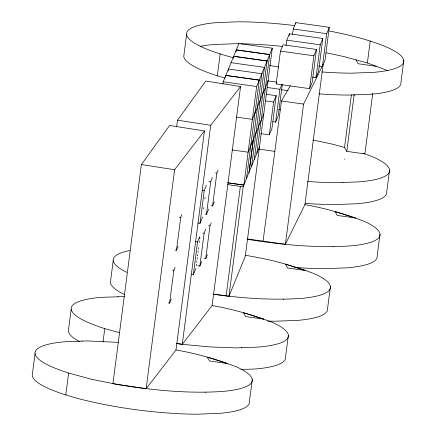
<?xml version="1.0" encoding="UTF-8"?>
<svg xmlns="http://www.w3.org/2000/svg" width="436" height="436" viewBox="0 0 436 436"><rect width="100%" height="100%" fill="white"/><g stroke="black" fill="none" stroke-linecap="round" stroke-linejoin="round"><path stroke-width="0.65" d="M35.054 353.574L32.21 375.472A109.501 21.642 7.4 0 0 197.263 414.2L219.363 413.388A109.501 21.642 7.4 0 0 249.403 401.561L252.248 379.658M71.177 309.162L68.332 331.066A109.501 21.642 7.4 0 0 79.363 341.53M65.782 394.94L68.626 373.036A109.501 21.642 7.4 0 1 65.1 341.748L87.195 340.936L118.472 342.369M113.218 260.581L110.373 282.484A109.501 21.642 7.4 0 0 124.734 294.627M103.027 341.9L104.749 328.63A109.501 21.642 7.4 0 1 101.223 297.341L124.647 296.573M175.991 349.966L204.435 130.953L169.604 125.475L141.384 164.579L112.94 383.593C148.959 389.866 185.616 393.844 222.207 391.484A109.501 21.642 7.4 0 0 236.454 366.85C216.866 359.406 196.663 353.509 175.991 349.966L146.147 388.743L117.954 384.612L91.511 379.255L68.626 373.036M186.597 34.439L183.752 56.342A109.501 21.642 7.4 0 0 224.644 78M176.635 126.898L177.507 120.167L205.727 81.069L240.558 86.541L212.114 305.56L182.27 344.331L176.226 343.448M146.147 388.743L174.591 169.724L204.435 130.953M168.247 302.911L169.588 303.102L173.855 270.249L175.032 267.366M175.136 250.101L176.471 250.286L180.738 217.433L181.921 214.55M176.291 343.405L182.27 344.331L210.713 125.312L240.558 86.541M217.319 75.804L220.164 53.901M191.306 274.517L193.311 274.8L197.579 241.947L199.704 236.759M197.988 223.058L199.993 223.341L204.261 190.488L206.386 185.295M196.255 265.775L196.429 264.434M196.691 262.423L196.865 261.082M197.127 259.071L197.301 257.731M197.563 255.719L197.737 254.373M197.999 252.362L198.173 251.022M198.435 249.011L198.609 247.67M199.306 242.307L199.481 240.966M199.737 238.955L199.911 237.615M203.634 208.953L203.808 207.612M204.942 198.892L205.116 197.552M222.965 83.816L223.227 81.805L225.821 75.461L259.246 80.153L256.646 86.497L243.849 185.055L227.805 182.804M205.133 214.18L206.468 214.37L210.735 181.518L212.387 177.479M197.846 265.824L199.852 266.107L204.119 233.255L205.77 229.216M225.559 77.472L225.821 75.461M228.192 71.041L228.453 69.03L261.873 73.722L249.076 172.28M204.375 258.504L205.71 258.69L209.978 225.837L211.155 222.954M211.258 205.688L212.599 205.879L216.861 173.027L218.044 170.144M233.38 58.353L233.68 56.255L238.884 43.524L272.309 48.216L245.288 256.281L228.911 296.311L213.52 294.147M236.012 51.922L236.29 49.868L269.715 54.56L256.897 153.161M226.131 295.919L240.356 186.412L243.184 186.673L259.507 146.774M228.96 296.186L243.184 186.673M246.444 178.711L259.278 80.066L267.066 61.035L233.642 56.337L225.853 75.374L259.278 80.066M249.054 172.324L253.321 139.471M251.67 165.936L264.472 67.378L231.047 62.686M254.281 159.549L267.099 60.947L272.309 48.216M260.646 133.645L269.339 134.86L273.606 102.008L276.201 95.664L266.173 94.258M276.19 83.957L280.457 51.105L283.051 44.761L316.471 49.453L312.209 82.306L309.609 88.65L276.19 83.957L276.658 82.802M276.201 95.664L271.933 128.516L269.339 134.86M272.963 121.742L275.634 122.118L279.901 89.266L281.792 84.649M286.103 45.497L286.801 40.134L289.395 33.785L322.82 38.482L318.553 71.335L315.958 77.679L312.612 77.21M282.326 84.257L278.233 115.769L275.634 122.118M289.133 35.801L289.395 33.785M290.262 85.788L281.465 100.994L263.012 241.599M292.561 34.335L293.259 28.967L295.853 22.623L329.278 27.315L325.011 60.168L322.417 66.517L319.07 66.043M295.679 23.964L295.853 22.623M285.395 244.269L303.603 104.1L323.125 64.49L304.922 204.658L285.395 244.269L247.168 238.901M309.609 88.65L313.876 55.797L316.471 49.453M315.958 77.679L320.226 44.826L322.82 38.482M322.417 66.517L326.678 33.665L329.278 27.315M288.376 335.251L285.531 357.155A109.501 21.642 7.4 0 1 255.485 368.976L241.081 369.51M307.593 181.463A109.501 21.642 7.4 0 0 337.426 182.673L359.52 181.856A109.501 21.642 7.4 0 0 373.772 157.227L364.883 153.897L346.794 151.357L344.554 147.461L351.378 94.895M346.794 151.357L354.146 94.748M330.412 286.67L327.567 308.568A109.501 21.642 7.4 0 1 297.521 320.395L275.427 321.207A109.501 21.642 7.4 0 1 267.802 321.109M387.282 70.621A109.501 21.642 7.4 0 0 385.152 69.618L367.374 62.964L370.219 41.06M372.764 93.244L364.883 153.897L362.981 153.292M380.007 234.116L377.162 256.019A109.501 21.642 7.4 0 1 347.116 267.84L325.022 268.652A109.501 21.642 7.4 0 1 294.529 267.399M389.566 170.035L386.721 191.938A109.501 21.642 7.4 0 1 356.681 203.759L334.581 204.571A109.501 21.642 7.4 0 1 305.402 203.416M403.791 60.528L400.946 82.426A109.501 21.642 7.4 0 1 370.9 94.252L348.805 95.064A109.501 21.642 7.4 0 1 318.972 93.854M176.471 250.286L178.122 246.247M199.993 223.341L202.587 216.997M169.588 303.102L171.239 299.063M206.468 214.37L208.593 209.176M212.599 205.879L214.25 201.841M254.978 113.006L252.379 119.35L236.339 117.099M255.011 112.919L262.799 93.887M262.832 93.8L268.042 81.069M193.311 274.8L195.906 268.456M199.852 266.107L201.743 261.491M263.775 113.921L248.117 152.202L232.072 149.951M205.71 258.69L207.362 254.651M182.27 344.331L210.288 346.952L236.236 347.89L258.33 347.078A109.501 21.642 7.4 0 0 272.576 322.444C252.989 314.994 232.786 309.097 212.114 305.56M293.259 28.967L326.678 33.665M286.801 40.134L320.226 44.826M280.457 51.105L313.876 55.797M376.263 66.288L358.174 63.749L355.934 59.852M236.274 49.911L269.699 54.604M233.68 56.255L267.099 60.947M267.791 80.851L276.484 82.072M267.203 87.478L279.901 89.266M223.227 81.805L256.646 86.497M281.465 100.994L303.603 104.1M265.584 100.885L273.606 102.008M278.915 109.572L280.25 109.763M258.831 149.107L274.925 151.363M215.526 172.836L216.861 173.027M227.788 182.842L243.828 185.098M208.73 181.234L210.735 181.518M227.745 184.641L240.356 186.412M202.255 190.205L204.261 190.488M179.403 217.248L180.738 217.433M208.642 225.652L209.978 225.837M202.784 233.069L204.119 233.255M195.573 241.664L197.579 241.947M172.514 270.058L173.855 270.249M247.703 239.359C281.465 244.803 315.757 248.122 349.961 245.937A109.501 21.642 7.4 0 0 364.207 221.308C344.99 214.027 325.196 208.141 304.922 204.658M213.564 294.175C242.263 298.371 271.388 300.262 300.366 298.491A109.501 21.642 7.4 0 0 314.618 273.857L305.729 270.533L285.395 264.096L273.955 260.984A109.501 21.642 7.4 0 0 245.555 255.294M177.507 120.167L210.713 125.312M141.384 164.579L174.591 169.724M367.374 62.964L344.489 56.745A109.501 21.642 7.4 0 0 326.221 52.876M344.554 147.461L333.109 144.354A109.501 21.642 7.4 0 0 312.808 140.103M104.749 328.63L119.791 332.712M353.879 94.879L354.255 95.032M344.32 158.96L344.691 159.113M342.505 182.482L342.876 182.64M332.94 246.563L333.317 246.722M283.346 299.118L283.722 299.276M117.867 296.556L118.243 296.714M241.31 347.705L241.68 347.857M81.745 340.968L82.121 341.121M205.187 392.111L205.558 392.264M126.881 272.391A109.501 21.642 7.4 0 1 129.966 250.52M288.103 90.655A109.501 21.642 7.4 0 1 281.324 89.712M200.5 46.281A109.501 21.642 7.4 0 1 213.793 44.516L235.892 43.704A109.501 21.642 7.4 0 1 239.015 43.725M240.923 43.753A109.501 21.642 7.4 0 1 282.452 46.423M329.066 30.978A109.501 21.642 7.4 0 1 373.745 72.349L351.65 73.161A109.501 21.642 7.4 0 1 321.817 71.956M278.768 67.002A109.501 21.642 7.4 0 1 269.492 65.476M232.72 57.541A109.501 21.642 7.4 0 1 216.638 22.612L238.737 21.8A109.501 21.642 7.4 0 1 294.714 25.604M355.324 217.978L337.235 215.439L334.99 211.542L355.324 217.978M305.729 270.533L287.64 267.993L285.395 264.096L305.729 270.533M263.693 319.114L245.604 316.574L243.359 312.677L263.693 319.114M227.565 363.526L209.476 360.986L207.236 357.089L227.565 363.526"/></g></svg>
